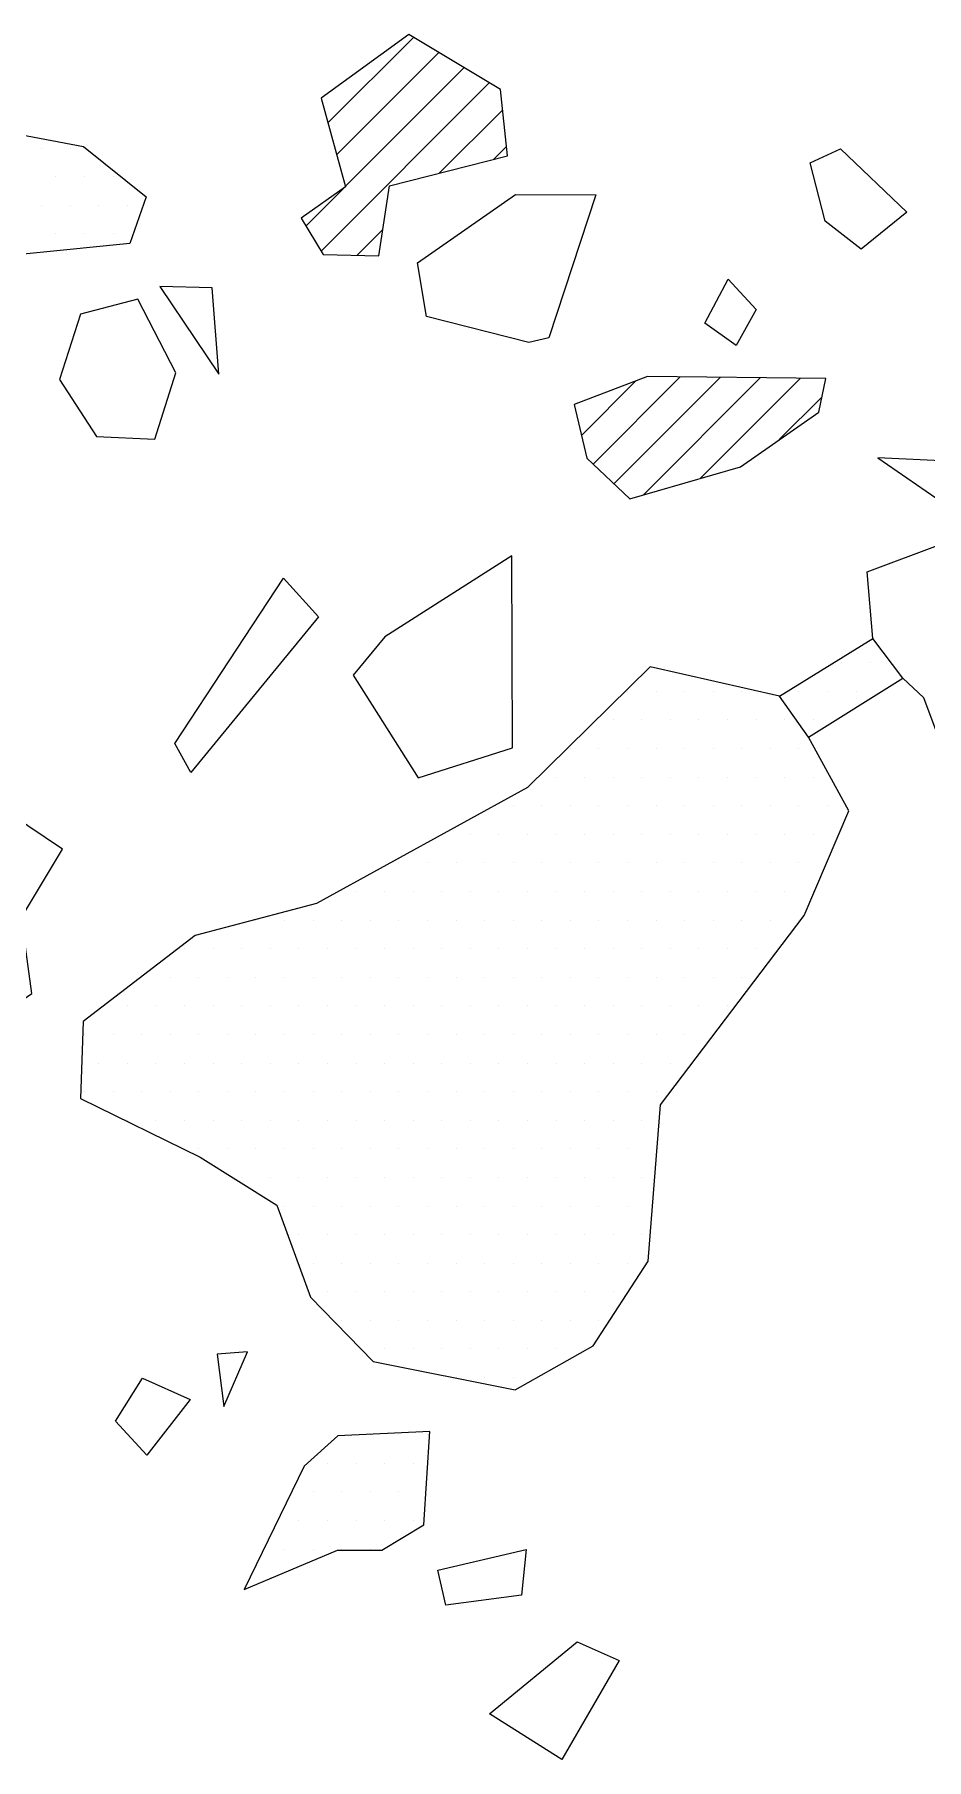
# Model space of a CAD drawing. Header units: metres. Extents: x 3.84 to 6.53, y -22.22 to -18.4.
# Drawn here: x 4.459 to 4.85, y -19.179 to -18.425 of the extents above; entities that cross this region are included whole.
import ezdxf

# ---------------------------------------------------------------- set-up
doc = ezdxf.new("R2010")
doc.units = ezdxf.units.M
doc.header["$LTSCALE"] = 25
doc.header["$MEASUREMENT"] = 0
doc.layers.get('0').update_dxf_attribs({"linetype": 'CONTINUOUS'})
for name, color, linetype in [('FEUER', 1, 'CONTINUOUS'), ('STEINE', 4, 'CONTINUOUS'), ('STEINESCHRAFF', 4, 'CONTINUOUS')]:
    doc.layers.add(name, color=color, linetype=linetype)

# ---------------------------------------------------------------- blocks, each defined once
blk = doc.blocks.new('*X1')
at = {"color": 0}
for p, q in [((458.771, -1846.397), (462.514, -1842.654)), ((459.15, -1847.785), (463.62, -1843.316)), ((459.529, -1849.174), (464.725, -1843.979)), ((458.47, -1852.002), (465.83, -1844.641)), ((463.641, -1848.599), (466.415, -1845.825)), ((466.011, -1847.996), (466.578, -1847.429)), ((457.801, -1850.903), (459.447, -1849.257)), ((460.057, -1852.182), (461.178, -1851.061)), ((470.373, -1861.312), (474.182, -1857.503)), ((471.278, -1862.174), (475.933, -1857.52)), ((472.554, -1862.667), (477.683, -1857.537)), ((475.048, -1861.94), (479.434, -1857.554)), ((469.86, -1860.056), (472.23, -1857.687)), ((478.512, -1860.243), (480.377, -1858.379))]:
    blk.add_line(p, q, dxfattribs=at)
blk = doc.blocks.new('*X3')
at = {"color": 0}
for p, q in [((446.25, -1847.5), (446.25, -1847.5)), ((447.5, -1847.5), (447.5, -1847.5)), ((446.875, -1848.75), (446.875, -1848.75)), ((448.125, -1848.75), (448.125, -1848.75)), ((449.375, -1848.75), (449.375, -1848.75)), ((446.25, -1850), (446.25, -1850)), ((447.5, -1850), (447.5, -1850)), ((448.75, -1850), (448.75, -1850)), ((450, -1850), (450, -1850)), ((446.875, -1851.25), (446.875, -1851.25)), ((448.125, -1851.25), (448.125, -1851.25)), ((449.375, -1851.25), (449.375, -1851.25)), ((481.25, -1870), (481.25, -1870)), ((482.5, -1870), (482.5, -1870)), ((471.875, -1871.25), (471.875, -1871.25)), ((473.125, -1871.25), (473.125, -1871.25)), ((474.375, -1871.25), (474.375, -1871.25)), ((475.625, -1871.25), (475.625, -1871.25)), ((476.875, -1871.25), (476.875, -1871.25)), ((479.375, -1871.25), (479.375, -1871.25)), ((480.625, -1871.25), (480.625, -1871.25)), ((481.875, -1871.25), (481.875, -1871.25)), ((471.25, -1872.5), (471.25, -1872.5)), ((472.5, -1872.5), (472.5, -1872.5)), ((473.75, -1872.5), (473.75, -1872.5)), ((475, -1872.5), (475, -1872.5)), ((476.25, -1872.5), (476.25, -1872.5)), ((477.5, -1872.5), (477.5, -1872.5)), ((478.75, -1872.5), (478.75, -1872.5)), ((480, -1872.5), (480, -1872.5)), ((469.375, -1873.75), (469.375, -1873.75)), ((470.625, -1873.75), (470.625, -1873.75)), ((471.875, -1873.75), (471.875, -1873.75)), ((473.125, -1873.75), (473.125, -1873.75)), ((474.375, -1873.75), (474.375, -1873.75)), ((475.625, -1873.75), (475.625, -1873.75)), ((476.875, -1873.75), (476.875, -1873.75)), ((478.125, -1873.75), (478.125, -1873.75)), ((479.375, -1873.75), (479.375, -1873.75)), ((468.75, -1875), (468.75, -1875)), ((470, -1875), (470, -1875)), ((471.25, -1875), (471.25, -1875)), ((472.5, -1875), (472.5, -1875)), ((473.75, -1875), (473.75, -1875)), ((475, -1875), (475, -1875)), ((476.25, -1875), (476.25, -1875)), ((477.5, -1875), (477.5, -1875)), ((478.75, -1875), (478.75, -1875)), ((480, -1875), (480, -1875)), ((466.875, -1876.25), (466.875, -1876.25)), ((468.125, -1876.25), (468.125, -1876.25)), ((469.375, -1876.25), (469.375, -1876.25)), ((470.625, -1876.25), (470.625, -1876.25)), ((471.875, -1876.25), (471.875, -1876.25)), ((473.125, -1876.25), (473.125, -1876.25)), ((474.375, -1876.25), (474.375, -1876.25)), ((475.625, -1876.25), (475.625, -1876.25)), ((476.875, -1876.25), (476.875, -1876.25)), ((478.125, -1876.25), (478.125, -1876.25)), ((479.375, -1876.25), (479.375, -1876.25)), ((480.625, -1876.25), (480.625, -1876.25)), ((465, -1877.5), (465, -1877.5)), ((466.25, -1877.5), (466.25, -1877.5)), ((467.5, -1877.5), (467.5, -1877.5)), ((468.75, -1877.5), (468.75, -1877.5)), ((470, -1877.5), (470, -1877.5)), ((471.25, -1877.5), (471.25, -1877.5)), ((472.5, -1877.5), (472.5, -1877.5)), ((473.75, -1877.5), (473.75, -1877.5)), ((475, -1877.5), (475, -1877.5)), ((476.25, -1877.5), (476.25, -1877.5)), ((477.5, -1877.5), (477.5, -1877.5)), ((478.75, -1877.5), (478.75, -1877.5)), ((480, -1877.5), (480, -1877.5)), ((461.875, -1878.75), (461.875, -1878.75)), ((463.125, -1878.75), (463.125, -1878.75)), ((464.375, -1878.75), (464.375, -1878.75)), ((465.625, -1878.75), (465.625, -1878.75)), ((466.875, -1878.75), (466.875, -1878.75)), ((468.125, -1878.75), (468.125, -1878.75)), ((469.375, -1878.75), (469.375, -1878.75)), ((470.625, -1878.75), (470.625, -1878.75)), ((471.875, -1878.75), (471.875, -1878.75)), ((473.125, -1878.75), (473.125, -1878.75)), ((474.375, -1878.75), (474.375, -1878.75)), ((475.625, -1878.75), (475.625, -1878.75)), ((476.875, -1878.75), (476.875, -1878.75)), ((478.125, -1878.75), (478.125, -1878.75)), ((479.375, -1878.75), (479.375, -1878.75)), ((460, -1880), (460, -1880)), ((461.25, -1880), (461.25, -1880)), ((462.5, -1880), (462.5, -1880)), ((463.75, -1880), (463.75, -1880)), ((465, -1880), (465, -1880)), ((466.25, -1880), (466.25, -1880)), ((467.5, -1880), (467.5, -1880)), ((468.75, -1880), (468.75, -1880)), ((470, -1880), (470, -1880)), ((471.25, -1880), (471.25, -1880)), ((472.5, -1880), (472.5, -1880)), ((473.75, -1880), (473.75, -1880)), ((475, -1880), (475, -1880)), ((476.25, -1880), (476.25, -1880)), ((477.5, -1880), (477.5, -1880)), ((478.75, -1880), (478.75, -1880)), ((480, -1880), (480, -1880)), ((455.625, -1881.25), (455.625, -1881.25)), ((456.875, -1881.25), (456.875, -1881.25)), ((458.125, -1881.25), (458.125, -1881.25)), ((459.375, -1881.25), (459.375, -1881.25)), ((460.625, -1881.25), (460.625, -1881.25)), ((461.875, -1881.25), (461.875, -1881.25)), ((463.125, -1881.25), (463.125, -1881.25)), ((464.375, -1881.25), (464.375, -1881.25)), ((465.625, -1881.25), (465.625, -1881.25)), ((466.875, -1881.25), (466.875, -1881.25)), ((468.125, -1881.25), (468.125, -1881.25)), ((469.375, -1881.25), (469.375, -1881.25)), ((470.625, -1881.25), (470.625, -1881.25)), ((471.875, -1881.25), (471.875, -1881.25)), ((473.125, -1881.25), (473.125, -1881.25)), ((474.375, -1881.25), (474.375, -1881.25)), ((475.625, -1881.25), (475.625, -1881.25)), ((476.875, -1881.25), (476.875, -1881.25)), ((478.125, -1881.25), (478.125, -1881.25)), ((479.375, -1881.25), (479.375, -1881.25)), ((452.5, -1882.5), (452.5, -1882.5)), ((453.75, -1882.5), (453.75, -1882.5)), ((455, -1882.5), (455, -1882.5)), ((456.25, -1882.5), (456.25, -1882.5)), ((457.5, -1882.5), (457.5, -1882.5)), ((458.75, -1882.5), (458.75, -1882.5)), ((460, -1882.5), (460, -1882.5)), ((461.25, -1882.5), (461.25, -1882.5)), ((462.5, -1882.5), (462.5, -1882.5)), ((463.75, -1882.5), (463.75, -1882.5)), ((465, -1882.5), (465, -1882.5)), ((466.25, -1882.5), (466.25, -1882.5)), ((467.5, -1882.5), (467.5, -1882.5)), ((468.75, -1882.5), (468.75, -1882.5)), ((470, -1882.5), (470, -1882.5)), ((471.25, -1882.5), (471.25, -1882.5)), ((472.5, -1882.5), (472.5, -1882.5)), ((473.75, -1882.5), (473.75, -1882.5)), ((475, -1882.5), (475, -1882.5)), ((476.25, -1882.5), (476.25, -1882.5)), ((477.5, -1882.5), (477.5, -1882.5)), ((450.625, -1883.75), (450.625, -1883.75)), ((451.875, -1883.75), (451.875, -1883.75)), ((453.125, -1883.75), (453.125, -1883.75)), ((454.375, -1883.75), (454.375, -1883.75)), ((455.625, -1883.75), (455.625, -1883.75)), ((456.875, -1883.75), (456.875, -1883.75)), ((458.125, -1883.75), (458.125, -1883.75)), ((459.375, -1883.75), (459.375, -1883.75)), ((460.625, -1883.75), (460.625, -1883.75)), ((461.875, -1883.75), (461.875, -1883.75)), ((463.125, -1883.75), (463.125, -1883.75)), ((464.375, -1883.75), (464.375, -1883.75)), ((465.625, -1883.75), (465.625, -1883.75)), ((466.875, -1883.75), (466.875, -1883.75)), ((468.125, -1883.75), (468.125, -1883.75)), ((469.375, -1883.75), (469.375, -1883.75)), ((470.625, -1883.75), (470.625, -1883.75)), ((471.875, -1883.75), (471.875, -1883.75)), ((473.125, -1883.75), (473.125, -1883.75)), ((474.375, -1883.75), (474.375, -1883.75)), ((475.625, -1883.75), (475.625, -1883.75)), ((476.875, -1883.75), (476.875, -1883.75)), ((450, -1885), (450, -1885)), ((451.25, -1885), (451.25, -1885)), ((452.5, -1885), (452.5, -1885)), ((453.75, -1885), (453.75, -1885)), ((455, -1885), (455, -1885)), ((456.25, -1885), (456.25, -1885)), ((457.5, -1885), (457.5, -1885)), ((458.75, -1885), (458.75, -1885)), ((460, -1885), (460, -1885)), ((461.25, -1885), (461.25, -1885)), ((462.5, -1885), (462.5, -1885)), ((463.75, -1885), (463.75, -1885)), ((465, -1885), (465, -1885)), ((466.25, -1885), (466.25, -1885)), ((467.5, -1885), (467.5, -1885)), ((468.75, -1885), (468.75, -1885)), ((470, -1885), (470, -1885)), ((471.25, -1885), (471.25, -1885)), ((472.5, -1885), (472.5, -1885)), ((473.75, -1885), (473.75, -1885)), ((475, -1885), (475, -1885)), ((476.25, -1885), (476.25, -1885)), ((448.125, -1886.25), (448.125, -1886.25)), ((449.375, -1886.25), (449.375, -1886.25)), ((450.625, -1886.25), (450.625, -1886.25)), ((451.875, -1886.25), (451.875, -1886.25)), ((453.125, -1886.25), (453.125, -1886.25)), ((454.375, -1886.25), (454.375, -1886.25)), ((455.625, -1886.25), (455.625, -1886.25)), ((456.875, -1886.25), (456.875, -1886.25)), ((458.125, -1886.25), (458.125, -1886.25)), ((459.375, -1886.25), (459.375, -1886.25)), ((460.625, -1886.25), (460.625, -1886.25)), ((461.875, -1886.25), (461.875, -1886.25)), ((463.125, -1886.25), (463.125, -1886.25)), ((464.375, -1886.25), (464.375, -1886.25)), ((465.625, -1886.25), (465.625, -1886.25)), ((466.875, -1886.25), (466.875, -1886.25)), ((468.125, -1886.25), (468.125, -1886.25)), ((469.375, -1886.25), (469.375, -1886.25)), ((470.625, -1886.25), (470.625, -1886.25)), ((471.875, -1886.25), (471.875, -1886.25)), ((473.125, -1886.25), (473.125, -1886.25)), ((474.375, -1886.25), (474.375, -1886.25)), ((475.625, -1886.25), (475.625, -1886.25)), ((448.75, -1887.5), (448.75, -1887.5)), ((450, -1887.5), (450, -1887.5)), ((451.25, -1887.5), (451.25, -1887.5)), ((452.5, -1887.5), (452.5, -1887.5)), ((453.75, -1887.5), (453.75, -1887.5)), ((455, -1887.5), (455, -1887.5)), ((456.25, -1887.5), (456.25, -1887.5)), ((457.5, -1887.5), (457.5, -1887.5)), ((458.75, -1887.5), (458.75, -1887.5)), ((460, -1887.5), (460, -1887.5)), ((461.25, -1887.5), (461.25, -1887.5)), ((462.5, -1887.5), (462.5, -1887.5)), ((463.75, -1887.5), (463.75, -1887.5)), ((465, -1887.5), (465, -1887.5)), ((466.25, -1887.5), (466.25, -1887.5)), ((467.5, -1887.5), (467.5, -1887.5)), ((468.75, -1887.5), (468.75, -1887.5)), ((470, -1887.5), (470, -1887.5)), ((471.25, -1887.5), (471.25, -1887.5)), ((472.5, -1887.5), (472.5, -1887.5)), ((473.75, -1887.5), (473.75, -1887.5)), ((448.125, -1888.75), (448.125, -1888.75)), ((449.375, -1888.75), (449.375, -1888.75)), ((450.625, -1888.75), (450.625, -1888.75)), ((451.875, -1888.75), (451.875, -1888.75)), ((453.125, -1888.75), (453.125, -1888.75)), ((454.375, -1888.75), (454.375, -1888.75)), ((455.625, -1888.75), (455.625, -1888.75)), ((456.875, -1888.75), (456.875, -1888.75)), ((458.125, -1888.75), (458.125, -1888.75)), ((459.375, -1888.75), (459.375, -1888.75)), ((460.625, -1888.75), (460.625, -1888.75)), ((461.875, -1888.75), (461.875, -1888.75)), ((463.125, -1888.75), (463.125, -1888.75)), ((464.375, -1888.75), (464.375, -1888.75)), ((465.625, -1888.75), (465.625, -1888.75)), ((466.875, -1888.75), (466.875, -1888.75)), ((468.125, -1888.75), (468.125, -1888.75)), ((469.375, -1888.75), (469.375, -1888.75)), ((470.625, -1888.75), (470.625, -1888.75)), ((471.875, -1888.75), (471.875, -1888.75)), ((473.125, -1888.75), (473.125, -1888.75)), ((450, -1890), (450, -1890)), ((451.25, -1890), (451.25, -1890)), ((452.5, -1890), (452.5, -1890)), ((453.75, -1890), (453.75, -1890)), ((455, -1890), (455, -1890)), ((456.25, -1890), (456.25, -1890)), ((457.5, -1890), (457.5, -1890)), ((458.75, -1890), (458.75, -1890)), ((460, -1890), (460, -1890)), ((461.25, -1890), (461.25, -1890)), ((462.5, -1890), (462.5, -1890)), ((463.75, -1890), (463.75, -1890)), ((465, -1890), (465, -1890)), ((466.25, -1890), (466.25, -1890)), ((467.5, -1890), (467.5, -1890)), ((468.75, -1890), (468.75, -1890)), ((470, -1890), (470, -1890)), ((471.25, -1890), (471.25, -1890)), ((472.5, -1890), (472.5, -1890)), ((453.125, -1891.25), (453.125, -1891.25)), ((454.375, -1891.25), (454.375, -1891.25)), ((455.625, -1891.25), (455.625, -1891.25)), ((456.875, -1891.25), (456.875, -1891.25)), ((458.125, -1891.25), (458.125, -1891.25)), ((459.375, -1891.25), (459.375, -1891.25)), ((460.625, -1891.25), (460.625, -1891.25)), ((461.875, -1891.25), (461.875, -1891.25)), ((463.125, -1891.25), (463.125, -1891.25)), ((464.375, -1891.25), (464.375, -1891.25)), ((465.625, -1891.25), (465.625, -1891.25)), ((466.875, -1891.25), (466.875, -1891.25)), ((468.125, -1891.25), (468.125, -1891.25)), ((469.375, -1891.25), (469.375, -1891.25)), ((470.625, -1891.25), (470.625, -1891.25)), ((471.875, -1891.25), (471.875, -1891.25)), ((473.125, -1891.25), (473.125, -1891.25)), ((455, -1892.5), (455, -1892.5)), ((456.25, -1892.5), (456.25, -1892.5)), ((457.5, -1892.5), (457.5, -1892.5)), ((458.75, -1892.5), (458.75, -1892.5)), ((460, -1892.5), (460, -1892.5)), ((461.25, -1892.5), (461.25, -1892.5)), ((462.5, -1892.5), (462.5, -1892.5)), ((463.75, -1892.5), (463.75, -1892.5)), ((465, -1892.5), (465, -1892.5)), ((466.25, -1892.5), (466.25, -1892.5)), ((467.5, -1892.5), (467.5, -1892.5)), ((468.75, -1892.5), (468.75, -1892.5)), ((470, -1892.5), (470, -1892.5)), ((471.25, -1892.5), (471.25, -1892.5)), ((472.5, -1892.5), (472.5, -1892.5)), ((456.875, -1893.75), (456.875, -1893.75)), ((458.125, -1893.75), (458.125, -1893.75)), ((459.375, -1893.75), (459.375, -1893.75)), ((460.625, -1893.75), (460.625, -1893.75)), ((461.875, -1893.75), (461.875, -1893.75)), ((463.125, -1893.75), (463.125, -1893.75)), ((464.375, -1893.75), (464.375, -1893.75)), ((465.625, -1893.75), (465.625, -1893.75)), ((466.875, -1893.75), (466.875, -1893.75)), ((468.125, -1893.75), (468.125, -1893.75)), ((469.375, -1893.75), (469.375, -1893.75)), ((470.625, -1893.75), (470.625, -1893.75)), ((471.875, -1893.75), (471.875, -1893.75)), ((457.5, -1895), (457.5, -1895)), ((458.75, -1895), (458.75, -1895)), ((460, -1895), (460, -1895)), ((461.25, -1895), (461.25, -1895)), ((462.5, -1895), (462.5, -1895)), ((463.75, -1895), (463.75, -1895)), ((465, -1895), (465, -1895)), ((466.25, -1895), (466.25, -1895)), ((467.5, -1895), (467.5, -1895)), ((468.75, -1895), (468.75, -1895)), ((470, -1895), (470, -1895)), ((471.25, -1895), (471.25, -1895)), ((472.5, -1895), (472.5, -1895)), ((458.125, -1896.25), (458.125, -1896.25)), ((459.375, -1896.25), (459.375, -1896.25)), ((460.625, -1896.25), (460.625, -1896.25)), ((461.875, -1896.25), (461.875, -1896.25)), ((463.125, -1896.25), (463.125, -1896.25)), ((464.375, -1896.25), (464.375, -1896.25)), ((465.625, -1896.25), (465.625, -1896.25)), ((466.875, -1896.25), (466.875, -1896.25)), ((468.125, -1896.25), (468.125, -1896.25)), ((469.375, -1896.25), (469.375, -1896.25)), ((470.625, -1896.25), (470.625, -1896.25)), ((471.875, -1896.25), (471.875, -1896.25)), ((458.75, -1897.5), (458.75, -1897.5)), ((460, -1897.5), (460, -1897.5)), ((461.25, -1897.5), (461.25, -1897.5)), ((462.5, -1897.5), (462.5, -1897.5)), ((463.75, -1897.5), (463.75, -1897.5)), ((465, -1897.5), (465, -1897.5)), ((466.25, -1897.5), (466.25, -1897.5)), ((467.5, -1897.5), (467.5, -1897.5)), ((468.75, -1897.5), (468.75, -1897.5)), ((470, -1897.5), (470, -1897.5)), ((471.25, -1897.5), (471.25, -1897.5)), ((459.375, -1898.75), (459.375, -1898.75)), ((460.625, -1898.75), (460.625, -1898.75)), ((461.875, -1898.75), (461.875, -1898.75)), ((463.125, -1898.75), (463.125, -1898.75)), ((464.375, -1898.75), (464.375, -1898.75)), ((465.625, -1898.75), (465.625, -1898.75)), ((466.875, -1898.75), (466.875, -1898.75)), ((468.125, -1898.75), (468.125, -1898.75)), ((469.375, -1898.75), (469.375, -1898.75)), ((470.625, -1898.75), (470.625, -1898.75)), ((461.25, -1900), (461.25, -1900)), ((462.5, -1900), (462.5, -1900)), ((463.75, -1900), (463.75, -1900)), ((465, -1900), (465, -1900)), ((466.25, -1900), (466.25, -1900)), ((467.5, -1900), (467.5, -1900)), ((468.75, -1900), (468.75, -1900)), ((470, -1900), (470, -1900)), ((464.375, -1901.25), (464.375, -1901.25)), ((465.625, -1901.25), (465.625, -1901.25)), ((466.875, -1901.25), (466.875, -1901.25))]:
    blk.add_line(p, q, dxfattribs=at)
blk = doc.blocks.new('*X6')
at = {"color": 0}
for p, q in [((419.375, -1873.75), (419.375, -1873.75)), ((420.625, -1873.75), (420.625, -1873.75)), ((420, -1875), (420, -1875)), ((421.25, -1875), (421.25, -1875)), ((422.5, -1875), (422.5, -1875)), ((416.875, -1876.25), (416.875, -1876.25)), ((418.125, -1876.25), (418.125, -1876.25)), ((419.375, -1876.25), (419.375, -1876.25)), ((420.625, -1876.25), (420.625, -1876.25)), ((421.875, -1876.25), (421.875, -1876.25)), ((423.125, -1876.25), (423.125, -1876.25)), ((411.25, -1877.5), (411.25, -1877.5)), ((416.25, -1877.5), (416.25, -1877.5)), ((417.5, -1877.5), (417.5, -1877.5)), ((418.75, -1877.5), (418.75, -1877.5)), ((420, -1877.5), (420, -1877.5)), ((421.25, -1877.5), (421.25, -1877.5)), ((422.5, -1877.5), (422.5, -1877.5)), ((423.75, -1877.5), (423.75, -1877.5)), ((425, -1877.5), (425, -1877.5)), ((410.625, -1878.75), (410.625, -1878.75)), ((411.875, -1878.75), (411.875, -1878.75)), ((415.625, -1878.75), (415.625, -1878.75)), ((416.875, -1878.75), (416.875, -1878.75)), ((418.125, -1878.75), (418.125, -1878.75)), ((419.375, -1878.75), (419.375, -1878.75)), ((420.625, -1878.75), (420.625, -1878.75)), ((421.875, -1878.75), (421.875, -1878.75)), ((423.125, -1878.75), (423.125, -1878.75)), ((424.375, -1878.75), (424.375, -1878.75)), ((425.625, -1878.75), (425.625, -1878.75)), ((426.875, -1878.75), (426.875, -1878.75)), ((408.75, -1880), (408.75, -1880)), ((410, -1880), (410, -1880)), ((411.25, -1880), (411.25, -1880)), ((415, -1880), (415, -1880)), ((416.25, -1880), (416.25, -1880)), ((417.5, -1880), (417.5, -1880)), ((418.75, -1880), (418.75, -1880)), ((420, -1880), (420, -1880)), ((422.5, -1880), (422.5, -1880)), ((423.75, -1880), (423.75, -1880)), ((425, -1880), (425, -1880)), ((426.25, -1880), (426.25, -1880)), ((427.5, -1880), (427.5, -1880)), ((406.875, -1881.25), (406.875, -1881.25)), ((408.125, -1881.25), (408.125, -1881.25)), ((409.375, -1881.25), (409.375, -1881.25)), ((410.625, -1881.25), (410.625, -1881.25)), ((411.875, -1881.25), (411.875, -1881.25)), ((413.125, -1881.25), (413.125, -1881.25)), ((415.625, -1881.25), (415.625, -1881.25)), ((416.875, -1881.25), (416.875, -1881.25)), ((419.375, -1881.25), (419.375, -1881.25)), ((424.375, -1881.25), (424.375, -1881.25)), ((425.625, -1881.25), (425.625, -1881.25)), ((426.875, -1881.25), (426.875, -1881.25)), ((428.125, -1881.25), (428.125, -1881.25)), ((406.25, -1882.5), (406.25, -1882.5)), ((407.5, -1882.5), (407.5, -1882.5)), ((408.75, -1882.5), (408.75, -1882.5)), ((410, -1882.5), (410, -1882.5)), ((411.25, -1882.5), (411.25, -1882.5)), ((412.5, -1882.5), (412.5, -1882.5)), ((427.5, -1882.5), (427.5, -1882.5)), ((404.375, -1883.75), (404.375, -1883.75)), ((408.125, -1883.75), (408.125, -1883.75)), ((409.375, -1883.75), (409.375, -1883.75)), ((426.875, -1883.75), (426.875, -1883.75)), ((403.75, -1885), (403.75, -1885)), ((405, -1885), (405, -1885)), ((423.75, -1885), (423.75, -1885)), ((425, -1885), (425, -1885)), ((426.25, -1885), (426.25, -1885)), ((403.125, -1886.25), (403.125, -1886.25)), ((404.375, -1886.25), (404.375, -1886.25)), ((405.625, -1886.25), (405.625, -1886.25)), ((423.125, -1886.25), (423.125, -1886.25)), ((424.375, -1886.25), (424.375, -1886.25)), ((425.625, -1886.25), (425.625, -1886.25)), ((402.5, -1887.5), (402.5, -1887.5)), ((403.75, -1887.5), (403.75, -1887.5)), ((405, -1887.5), (405, -1887.5)), ((406.25, -1887.5), (406.25, -1887.5)), ((407.5, -1887.5), (407.5, -1887.5)), ((404.375, -1888.75), (404.375, -1888.75)), ((405.625, -1888.75), (405.625, -1888.75)), ((406.875, -1888.75), (406.875, -1888.75)), ((408.125, -1888.75), (408.125, -1888.75)), ((406.25, -1890), (406.25, -1890)), ((420, -1892.5), (420, -1892.5)), ((419.375, -1893.75), (419.375, -1893.75)), ((420.625, -1893.75), (420.625, -1893.75)), ((421.875, -1893.75), (421.875, -1893.75)), ((418.75, -1895), (418.75, -1895)), ((420, -1895), (420, -1895)), ((421.25, -1895), (421.25, -1895)), ((422.5, -1895), (422.5, -1895)), ((419.375, -1896.25), (419.375, -1896.25)), ((420.625, -1896.25), (420.625, -1896.25)), ((421.875, -1896.25), (421.875, -1896.25)), ((423.125, -1896.25), (423.125, -1896.25)), ((431.875, -1896.25), (431.875, -1896.25)), ((433.125, -1896.25), (433.125, -1896.25)), ((434.375, -1896.25), (434.375, -1896.25)), ((420, -1897.5), (420, -1897.5)), ((421.25, -1897.5), (421.25, -1897.5)), ((422.5, -1897.5), (422.5, -1897.5)), ((423.75, -1897.5), (423.75, -1897.5)), ((431.25, -1897.5), (431.25, -1897.5)), ((432.5, -1897.5), (432.5, -1897.5)), ((433.75, -1897.5), (433.75, -1897.5)), ((421.875, -1898.75), (421.875, -1898.75)), ((430.625, -1898.75), (430.625, -1898.75)), ((431.875, -1898.75), (431.875, -1898.75)), ((433.125, -1898.75), (433.125, -1898.75)), ((430, -1900), (430, -1900)), ((431.25, -1900), (431.25, -1900)), ((432.5, -1900), (432.5, -1900)), ((424.375, -1901.25), (424.375, -1901.25)), ((425.625, -1901.25), (425.625, -1901.25)), ((426.875, -1901.25), (426.875, -1901.25)), ((430.625, -1901.25), (430.625, -1901.25)), ((431.875, -1901.25), (431.875, -1901.25)), ((425, -1902.5), (425, -1902.5)), ((426.25, -1902.5), (426.25, -1902.5)), ((427.5, -1902.5), (427.5, -1902.5)), ((460.625, -1903.75), (460.625, -1903.75)), ((461.875, -1903.75), (461.875, -1903.75)), ((463.125, -1903.75), (463.125, -1903.75)), ((458.75, -1905), (458.75, -1905)), ((460, -1905), (460, -1905)), ((461.25, -1905), (461.25, -1905)), ((462.5, -1905), (462.5, -1905)), ((458.125, -1906.25), (458.125, -1906.25)), ((459.375, -1906.25), (459.375, -1906.25)), ((460.625, -1906.25), (460.625, -1906.25)), ((461.875, -1906.25), (461.875, -1906.25)), ((457.5, -1907.5), (457.5, -1907.5)), ((458.75, -1907.5), (458.75, -1907.5)), ((460, -1907.5), (460, -1907.5)), ((461.25, -1907.5), (461.25, -1907.5)), ((462.5, -1907.5), (462.5, -1907.5)), ((456.875, -1908.75), (456.875, -1908.75)), ((458.125, -1908.75), (458.125, -1908.75)), ((459.375, -1908.75), (459.375, -1908.75)), ((460.625, -1908.75), (460.625, -1908.75)), ((456.25, -1910), (456.25, -1910)), ((434.375, -1913.75), (434.375, -1913.75)), ((435.625, -1913.75), (435.625, -1913.75)), ((436.875, -1913.75), (436.875, -1913.75)), ((438.125, -1913.75), (438.125, -1913.75)), ((439.375, -1913.75), (439.375, -1913.75)), ((440.625, -1913.75), (440.625, -1913.75)), ((441.875, -1913.75), (441.875, -1913.75)), ((435, -1915), (435, -1915)), ((436.25, -1915), (436.25, -1915)), ((437.5, -1915), (437.5, -1915)), ((438.75, -1915), (438.75, -1915)), ((440, -1915), (440, -1915)), ((441.25, -1915), (441.25, -1915)), ((436.875, -1916.25), (436.875, -1916.25)), ((438.125, -1916.25), (438.125, -1916.25)), ((439.375, -1916.25), (439.375, -1916.25)), ((440.625, -1916.25), (440.625, -1916.25)), ((437.5, -1917.5), (437.5, -1917.5)), ((438.75, -1917.5), (438.75, -1917.5)), ((482.5, -1920), (482.5, -1920)), ((481.875, -1921.25), (481.875, -1921.25)), ((433.75, -1922.5), (433.75, -1922.5)), ((435, -1922.5), (435, -1922.5)), ((436.25, -1922.5), (436.25, -1922.5)), ((437.5, -1922.5), (437.5, -1922.5)), ((473.75, -1922.5), (473.75, -1922.5)), ((480, -1922.5), (480, -1922.5)), ((481.25, -1922.5), (481.25, -1922.5)), ((433.125, -1923.75), (433.125, -1923.75)), ((434.375, -1923.75), (434.375, -1923.75)), ((435.625, -1923.75), (435.625, -1923.75)), ((436.875, -1923.75), (436.875, -1923.75)), ((438.125, -1923.75), (438.125, -1923.75)), ((473.125, -1923.75), (473.125, -1923.75)), ((474.375, -1923.75), (474.375, -1923.75)), ((475.625, -1923.75), (475.625, -1923.75)), ((479.375, -1923.75), (479.375, -1923.75)), ((480.625, -1923.75), (480.625, -1923.75)), ((433.75, -1925), (433.75, -1925)), ((435, -1925), (435, -1925)), ((436.25, -1925), (436.25, -1925)), ((437.5, -1925), (437.5, -1925)), ((472.5, -1925), (472.5, -1925)), ((473.75, -1925), (473.75, -1925)), ((475, -1925), (475, -1925)), ((478.75, -1925), (478.75, -1925)), ((480, -1925), (480, -1925)), ((433.125, -1926.25), (433.125, -1926.25)), ((434.375, -1926.25), (434.375, -1926.25)), ((435.625, -1926.25), (435.625, -1926.25)), ((436.875, -1926.25), (436.875, -1926.25)), ((471.875, -1926.25), (471.875, -1926.25)), ((473.125, -1926.25), (473.125, -1926.25)), ((474.375, -1926.25), (474.375, -1926.25)), ((435, -1927.5), (435, -1927.5)), ((436.25, -1927.5), (436.25, -1927.5)), ((473.75, -1927.5), (473.75, -1927.5)), ((424.375, -1928.75), (424.375, -1928.75)), ((425.625, -1928.75), (425.625, -1928.75)), ((426.875, -1928.75), (426.875, -1928.75)), ((428.125, -1928.75), (428.125, -1928.75)), ((479.375, -1928.75), (479.375, -1928.75)), ((480.625, -1928.75), (480.625, -1928.75)), ((425, -1930), (425, -1930)), ((426.25, -1930), (426.25, -1930)), ((427.5, -1930), (427.5, -1930)), ((480, -1930), (480, -1930)), ((426.875, -1931.25), (426.875, -1931.25)), ((458.125, -1931.25), (458.125, -1931.25)), ((459.375, -1931.25), (459.375, -1931.25)), ((460.625, -1931.25), (460.625, -1931.25)), ((461.875, -1931.25), (461.875, -1931.25)), ((460, -1932.5), (460, -1932.5)), ((461.25, -1932.5), (461.25, -1932.5)), ((462.5, -1932.5), (462.5, -1932.5)), ((433.125, -1933.75), (433.125, -1933.75)), ((434.375, -1933.75), (434.375, -1933.75)), ((435.625, -1933.75), (435.625, -1933.75)), ((460.625, -1933.75), (460.625, -1933.75)), ((461.875, -1933.75), (461.875, -1933.75)), ((432.5, -1935), (432.5, -1935)), ((433.75, -1935), (433.75, -1935)), ((435, -1935), (435, -1935)), ((458.75, -1935), (458.75, -1935)), ((460, -1935), (460, -1935)), ((461.25, -1935), (461.25, -1935)), ((462.5, -1935), (462.5, -1935)), ((472.5, -1935), (472.5, -1935)), ((473.75, -1935), (473.75, -1935)), ((475, -1935), (475, -1935)), ((423.125, -1936.25), (423.125, -1936.25)), ((424.375, -1936.25), (424.375, -1936.25)), ((425.625, -1936.25), (425.625, -1936.25)), ((433.125, -1936.25), (433.125, -1936.25)), ((458.125, -1936.25), (458.125, -1936.25)), ((459.375, -1936.25), (459.375, -1936.25)), ((460.625, -1936.25), (460.625, -1936.25)), ((461.875, -1936.25), (461.875, -1936.25)), ((473.125, -1936.25), (473.125, -1936.25)), ((474.375, -1936.25), (474.375, -1936.25)), ((475.625, -1936.25), (475.625, -1936.25)), ((476.875, -1936.25), (476.875, -1936.25)), ((478.125, -1936.25), (478.125, -1936.25)), ((479.375, -1936.25), (479.375, -1936.25)), ((480.625, -1936.25), (480.625, -1936.25)), ((422.5, -1937.5), (422.5, -1937.5)), ((423.75, -1937.5), (423.75, -1937.5)), ((425, -1937.5), (425, -1937.5)), ((458.75, -1937.5), (458.75, -1937.5)), ((460, -1937.5), (460, -1937.5)), ((461.25, -1937.5), (461.25, -1937.5)), ((472.5, -1937.5), (472.5, -1937.5)), ((473.75, -1937.5), (473.75, -1937.5)), ((475, -1937.5), (475, -1937.5)), ((476.25, -1937.5), (476.25, -1937.5)), ((477.5, -1937.5), (477.5, -1937.5)), ((478.75, -1937.5), (478.75, -1937.5)), ((480, -1937.5), (480, -1937.5)), ((486.25, -1937.5), (486.25, -1937.5)), ((487.5, -1937.5), (487.5, -1937.5)), ((488.75, -1937.5), (488.75, -1937.5)), ((490, -1937.5), (490, -1937.5)), ((491.25, -1937.5), (491.25, -1937.5)), ((492.5, -1937.5), (492.5, -1937.5)), ((493.75, -1937.5), (493.75, -1937.5)), ((459.375, -1938.75), (459.375, -1938.75)), ((473.125, -1938.75), (473.125, -1938.75)), ((474.375, -1938.75), (474.375, -1938.75)), ((475.625, -1938.75), (475.625, -1938.75)), ((476.875, -1938.75), (476.875, -1938.75)), ((478.125, -1938.75), (478.125, -1938.75)), ((479.375, -1938.75), (479.375, -1938.75)), ((480.625, -1938.75), (480.625, -1938.75)), ((484.375, -1938.75), (484.375, -1938.75)), ((485.625, -1938.75), (485.625, -1938.75)), ((486.875, -1938.75), (486.875, -1938.75)), ((488.125, -1938.75), (488.125, -1938.75)), ((489.375, -1938.75), (489.375, -1938.75)), ((490.625, -1938.75), (490.625, -1938.75)), ((491.875, -1938.75), (491.875, -1938.75)), ((493.125, -1938.75), (493.125, -1938.75)), ((494.375, -1938.75), (494.375, -1938.75)), ((472.5, -1940), (472.5, -1940)), ((473.75, -1940), (473.75, -1940)), ((475, -1940), (475, -1940)), ((476.25, -1940), (476.25, -1940)), ((477.5, -1940), (477.5, -1940)), ((478.75, -1940), (478.75, -1940)), ((480, -1940), (480, -1940)), ((485, -1940), (485, -1940)), ((486.25, -1940), (486.25, -1940)), ((487.5, -1940), (487.5, -1940)), ((488.75, -1940), (488.75, -1940)), ((490, -1940), (490, -1940)), ((491.25, -1940), (491.25, -1940)), ((492.5, -1940), (492.5, -1940)), ((474.375, -1941.25), (474.375, -1941.25)), ((480.625, -1941.25), (480.625, -1941.25)), ((484.375, -1941.25), (484.375, -1941.25)), ((485.625, -1941.25), (485.625, -1941.25)), ((486.875, -1941.25), (486.875, -1941.25)), ((488.125, -1941.25), (488.125, -1941.25)), ((489.375, -1941.25), (489.375, -1941.25)), ((490.625, -1941.25), (490.625, -1941.25)), ((491.875, -1941.25), (491.875, -1941.25)), ((486.25, -1942.5), (486.25, -1942.5)), ((487.5, -1942.5), (487.5, -1942.5)), ((488.75, -1942.5), (488.75, -1942.5)), ((490, -1942.5), (490, -1942.5)), ((491.25, -1942.5), (491.25, -1942.5)), ((428.125, -1943.75), (428.125, -1943.75)), ((486.875, -1943.75), (486.875, -1943.75)), ((488.125, -1943.75), (488.125, -1943.75)), ((428.75, -1945), (428.75, -1945)), ((430, -1945), (430, -1945)), ((426.875, -1946.25), (426.875, -1946.25)), ((428.125, -1946.25), (428.125, -1946.25)), ((429.375, -1946.25), (429.375, -1946.25)), ((430.625, -1946.25), (430.625, -1946.25)), ((427.5, -1947.5), (427.5, -1947.5))]:
    blk.add_line(p, q, dxfattribs=at)

msp = doc.modelspace()

# ---------------------------------------------------------------- linework, layer by layer
at = {"layer": 'STEINE'}
for points in [[(4.61003, -18.52205), (4.61471, -18.4915), (4.6662, -18.47841), (4.66324, -18.44937), (4.62307, -18.4253), (4.58477, -18.4532), (4.59535, -18.49195), (4.57595, -18.50564), (4.58558, -18.52146), (4.61003, -18.52205)], [(4.37312, -18.52945), (4.39309, -18.49589), (4.40843, -18.47811), (4.44769, -18.46805), (4.48078, -18.47426), (4.50822, -18.49626), (4.50103, -18.51661), (4.37312, -18.52945)], [(4.82094, -18.51915), (4.80519, -18.50687), (4.79865, -18.48138), (4.81191, -18.47531), (4.84086, -18.50291), (4.82094, -18.51915)], [(4.67563, -18.55995), (4.63083, -18.5486), (4.62683, -18.52516), (4.66972, -18.49524), (4.70487, -18.49535), (4.68429, -18.55794), (4.67563, -18.55995)], [(4.54007, -18.57379), (4.53714, -18.53608), (4.51421, -18.5355), (4.54007, -18.57379)], [(4.75258, -18.55154), (4.76283, -18.53221), (4.77501, -18.54549), (4.7663, -18.56126), (4.75258, -18.55154)], [(4.50452, -18.54107), (4.47953, -18.54762), (4.47027, -18.57612), (4.4865, -18.60113), (4.51197, -18.60223), (4.52123, -18.57322), (4.50452, -18.54107)], [(4.80548, -18.57565), (4.72754, -18.57489), (4.69541, -18.58702), (4.70094, -18.61047), (4.71973, -18.62836), (4.76817, -18.61425), (4.80238, -18.59041), (4.80548, -18.57565)], [(4.88687, -18.61309), (4.8283, -18.61036), (4.85778, -18.63083), (4.88687, -18.61309)], [(5.03788, -19.02774), (5.01238, -19.03733), (4.99309, -19.01791), (4.9572, -18.92661), (4.93138, -18.87661), (4.88118, -18.80309), (4.84834, -18.71537), (4.8392, -18.70668), (4.82601, -18.68931), (4.82355, -18.66027), (4.89088, -18.63501), (4.91019, -18.64883), (4.94919, -18.72129), (4.97809, -18.76621), (5.01809, -18.84428), (5.05908, -18.92948), (5.07218, -18.97588), (5.07106, -19.00797), (5.05623, -19.02474)], [(4.66844, -18.73721), (4.6682, -18.65316), (4.61256, -18.68864), (4.59875, -18.70541), (4.62714, -18.75033), (4.66844, -18.73721)], [(4.52072, -18.73522), (4.56832, -18.66303), (4.58355, -18.67989), (4.52781, -18.74798), (4.52072, -18.73522)], [(4.78518, -18.71466), (4.82601, -18.68931)], [(4.4806, -18.85685), (4.47947, -18.89047), (4.53186, -18.9161), (4.56542, -18.93709), (4.58006, -18.97739), (4.60749, -19.00549), (4.6696, -19.01791), (4.70379, -18.99866), (4.72785, -18.96155), (4.73316, -18.8933), (4.79608, -18.81046), (4.81558, -18.76468), (4.79785, -18.73253), (4.78518, -18.71466), (4.72867, -18.70174), (4.67501, -18.75455), (4.58265, -18.80521), (4.52962, -18.8193), (4.4806, -18.85685)], [(4.79785, -18.73253), (4.8392, -18.70668)], [(4.47166, -18.78142), (4.43405, -18.75634), (4.40641, -18.79599), (4.40482, -18.81636), (4.42106, -18.83526), (4.43678, -18.85926), (4.45822, -18.84455), (4.45374, -18.81142), (4.47166, -18.78142)], [(4.54222, -19.02515), (4.55248, -19.00124), (4.53923, -19.00222), (4.54222, -19.02515)], [(4.50659, -19.01281), (4.52745, -19.02205), (4.50853, -19.04644), (4.49482, -19.03163), (4.50659, -19.01281)], [(4.59194, -19.08797), (4.6113, -19.08803), (4.62968, -19.07688), (4.63235, -19.03614), (4.5921, -19.03805), (4.57728, -19.05124), (4.55113, -19.10516), (4.59194, -19.08797)], [(4.63924, -19.11206), (4.63573, -19.09677), (4.67447, -19.08772), (4.67237, -19.10758), (4.63924, -19.11206)], [(4.65845, -19.1595), (4.69676, -19.12804), (4.71507, -19.13624), (4.68997, -19.17947), (4.65845, -19.1595)]]:
    msp.add_lwpolyline(points, dxfattribs=at)

# ---------------------------------------------------------------- block references
at = {"layer": 'FEUER', "xscale": 0.01, "yscale": 0.01, "zscale": 0.01}
msp.add_blockref('*X1', (0, 0), dxfattribs=at)
at = {"layer": 'STEINESCHRAFF', "xscale": 0.01, "yscale": 0.01, "zscale": 0.01}
for name in ['*X3', '*X6']:
    msp.add_blockref(name, (0, 0), dxfattribs=at)

doc.saveas('drawing.dxf')
